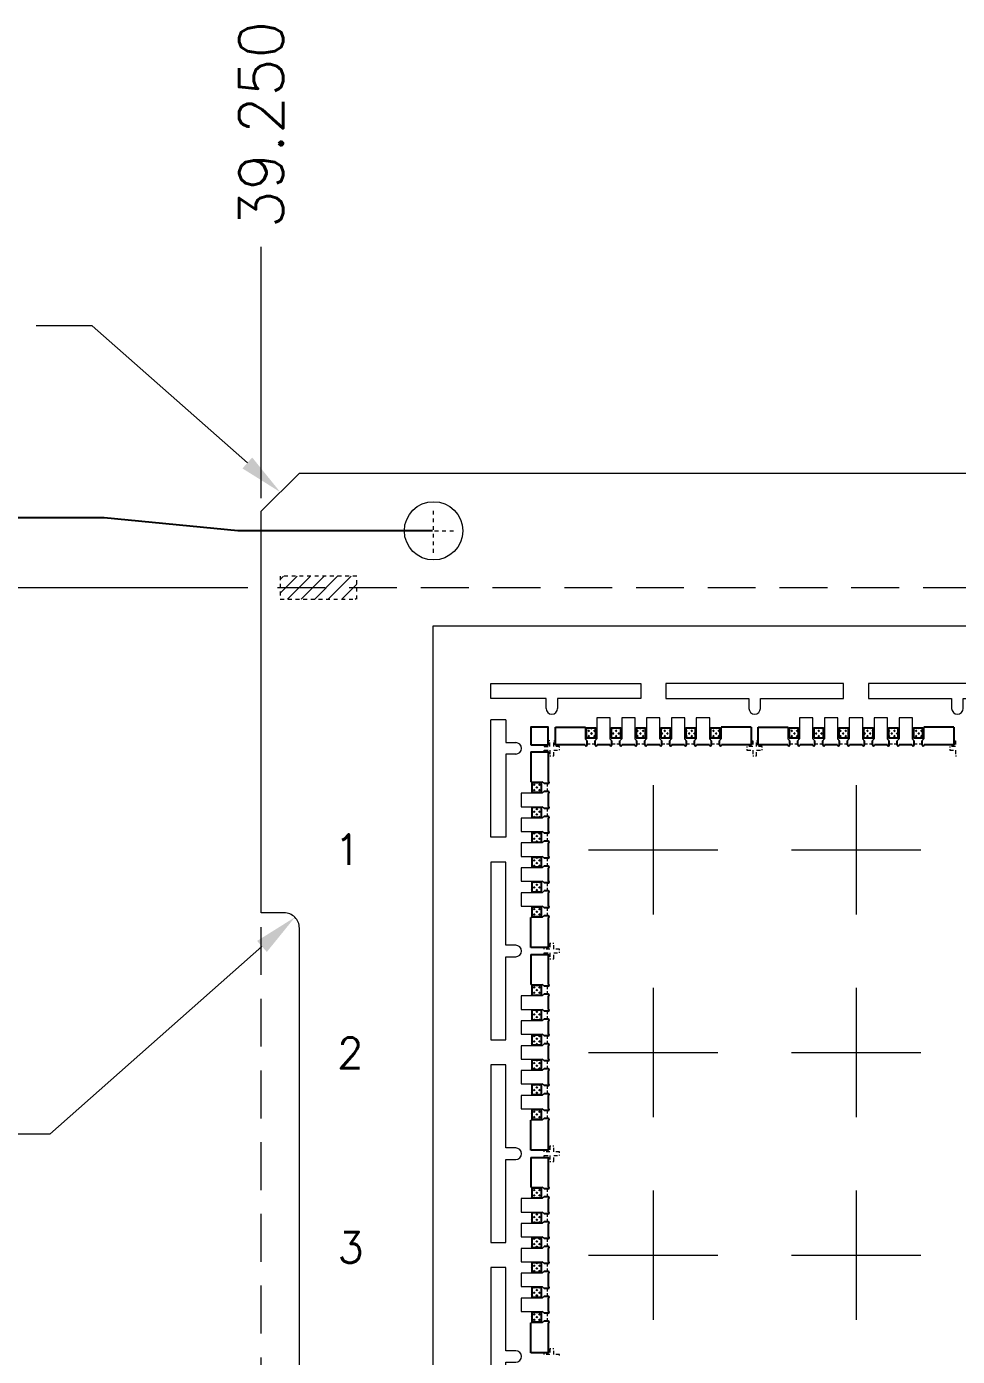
# Model space of a CAD drawing. Extents: x 2576 to 2702, y -218 to -63.
# Drawn here: x 2594.6 to 2618.93, y -97.45 to -62.68 of the extents above; entities that cross this region are included whole.
import ezdxf

# ---------------------------------------------------------------- set-up
doc = ezdxf.new("R2010")
doc.units = 0
doc.header["$LTSCALE"] = 5
doc.header["$MEASUREMENT"] = 0
doc.header["$PDMODE"] = 3
for name, pattern in [('CENTER', [2, 1.25, -0.25, 0.25, -0.25]), ('HIDDEN', [0.375, 0.25, -0.125]), ('HIDDEN2', [4.7625, 3.175, -1.5875])]:
    doc.linetypes.add(name, pattern=pattern)
doc.layers.get('0').update_dxf_attribs({"linetype": 'CONTINUOUS'})
doc.layers.get('Defpoints').update_dxf_attribs({"linetype": 'CONTINUOUS'})
for name, color, linetype in [('1', 7, 'CONTINUOUS'), ('1D', 4, 'CONTINUOUS'), ('DIM', 4, 'CONTINUOUS'), ('EACH', 4, 'CONTINUOUS'), ('PLATING', 3, 'CONTINUOUS'), ('中心线', 1, 'CENTER')]:
    doc.layers.add(name, color=color, linetype=linetype)
doc.styles.add('SIMPLEX', font='SIMPLEX')
doc.styles.get("Standard").update_dxf_attribs({"font": 'romans.shx', "bigfont": 'bigfont.shx'})
doc.dimstyles.new('tapp', dxfattribs={"dimtxt": 1.15, "dimasz": 1.75, "dimexe": 0.5, "dimexo": 0.5, "dimgap": 0.2, "dimtad": 0, "dimdec": 3, "dimzin": 0, "dimdsep": 46, "dimtxsty": 'SIMPLEX', "dimcen": 0, "dimdle": 3.5, "dimclrd": 256, "dimclre": 256, "dimclrt": 256, "dimazin": 0, "dimtfac": 0.6, "dimtdec": 3, "dimtofl": 0, "dimtmove": 0, "dimatfit": 3, "dimfxl": 1, "dimtolj": 1, "dimtzin": 0, "dimarcsym": 0})

# ---------------------------------------------------------------- blocks, each defined once
blk = doc.blocks.new('*D21')
at = {"layer": 'Defpoints', "color": 0, "transparency": 16777216}
for p in [(2593.124, -75.521), (2605.236, -75.861), (2605.236, -75.861)]:
    blk.add_point(p, dxfattribs=at)
at = {"layer": 'DIM', "linetype": 'Continuous', "lineweight": -2, "transparency": 16777216}
for p, q in [((2596.624, -75.521), (2593.124, -75.521)), ((2600.124, -75.861), (2596.624, -75.521)), ((2605.211, -75.861), (2600.124, -75.861))]:
    blk.add_line(p, q, dxfattribs=at)
at = {"layer": 'DIM', "lineweight": 0, "transparency": 16777216, "insert": (2590.799, -75.521), "char_height": 1.15, "attachment_point": 5, "style": 'SIMPLEX'}
blk.add_mtext('\\A1;0.000', dxfattribs=at)

msp = doc.modelspace()

# ---------------------------------------------------------------- hatches: boundary and pattern name
at = {"layer": 'EACH', "lineweight": 0}
h = msp.add_hatch(dxfattribs=at)
h.set_pattern_fill('ANSI31', color=256, scale=2, style=0)
h.set_pattern_definition([(45, (2639.97904, -75.86145), (-0.1767767, 0.1767767), [])])
h.paths.add_polyline_path([(2601.229, -77.0495), (2601.229, -77.6495), (2603.229, -77.6495), (2603.229, -77.0495)])
h.paths.add_polyline_path([(2601.229, -149.6495), (2601.229, -149.0495), (2603.229, -149.0495), (2603.229, -149.6495)])
at = {"layer": 'PLATING', "lineweight": -3}
h = msp.add_hatch(dxfattribs=at)
h.set_pattern_fill('CROSS', color=3, scale=0.1)
h.set_pattern_definition([(315, (118.62963, -128.79987), (-0.070710678, -0.070710678), [0.05, -0.05]), (225, (118.66498, -128.79987), (-0.070710678, 0.070710678), [0.05, -0.05])])
h.paths.add_polyline_path([(2610.529, -81.0245), (2610.529, -81.2745), (2610.779, -81.2745), (2610.779, -81.0245)])
h.paths.add_polyline_path([(2609.879, -81.0245), (2609.879, -81.2745), (2610.129, -81.2745), (2610.129, -81.0245)])
h.paths.add_polyline_path([(2611.829, -81.0245), (2611.829, -81.2745), (2612.079, -81.2745), (2612.079, -81.0245)])
h.paths.add_polyline_path([(2609.229, -81.0245), (2609.229, -81.2745), (2609.479, -81.2745), (2609.479, -81.0245)])
h.paths.add_polyline_path([(2612.479, -81.0245), (2612.479, -81.2745), (2612.729, -81.2745), (2612.729, -81.0245)])
h.paths.add_polyline_path([(2611.179, -81.0245), (2611.179, -81.2745), (2611.429, -81.2745), (2611.429, -81.0245)])
h = msp.add_hatch(dxfattribs=at)
h.set_pattern_fill('CROSS', color=3, scale=0.1)
h.set_pattern_definition([(315, (123.92963, -128.79987), (-0.070710678, -0.070710678), [0.05, -0.05]), (225, (123.96498, -128.79987), (-0.070710678, 0.070710678), [0.05, -0.05])])
h.paths.add_polyline_path([(2615.829, -81.0245), (2615.829, -81.2745), (2616.079, -81.2745), (2616.079, -81.0245)])
h.paths.add_polyline_path([(2615.179, -81.0245), (2615.179, -81.2745), (2615.429, -81.2745), (2615.429, -81.0245)])
h.paths.add_polyline_path([(2617.129, -81.0245), (2617.129, -81.2745), (2617.379, -81.2745), (2617.379, -81.0245)])
h.paths.add_polyline_path([(2614.529, -81.0245), (2614.529, -81.2745), (2614.779, -81.2745), (2614.779, -81.0245)])
h.paths.add_polyline_path([(2617.779, -81.0245), (2617.779, -81.2745), (2618.029, -81.2745), (2618.029, -81.0245)])
h.paths.add_polyline_path([(2616.479, -81.0245), (2616.479, -81.2745), (2616.729, -81.2745), (2616.729, -81.0245)])
h = msp.add_hatch(dxfattribs=at)
h.set_pattern_fill('CROSS', color=3, scale=0.1, angle=90)
h.set_pattern_definition([(45, (2655.57945, -2576.54886), (0.070710678, -0.070710678), [0.05, -0.05]), (315, (2655.57945, -2576.51351), (-0.070710678, -0.070710678), [0.05, -0.05])])
h.paths.add_polyline_path([(2607.804, -84.6495), (2608.054, -84.6495), (2608.054, -84.3995), (2607.804, -84.3995)])
h.paths.add_polyline_path([(2607.804, -85.2995), (2608.054, -85.2995), (2608.054, -85.0495), (2607.804, -85.0495)])
h.paths.add_polyline_path([(2607.804, -83.3495), (2608.054, -83.3495), (2608.054, -83.0995), (2607.804, -83.0995)])
h.paths.add_polyline_path([(2607.804, -85.9495), (2608.054, -85.9495), (2608.054, -85.6995), (2607.804, -85.6995)])
h.paths.add_polyline_path([(2607.804, -82.6995), (2608.054, -82.6995), (2608.054, -82.4495), (2607.804, -82.4495)])
h.paths.add_polyline_path([(2607.804, -83.9995), (2608.054, -83.9995), (2608.054, -83.7495), (2607.804, -83.7495)])
h = msp.add_hatch(dxfattribs=at)
h.set_pattern_fill('CROSS', color=3, scale=0.1, angle=90)
h.set_pattern_definition([(45, (2655.57945, -2581.84886), (0.070710678, -0.070710678), [0.05, -0.05]), (315, (2655.57945, -2581.81351), (-0.070710678, -0.070710678), [0.05, -0.05])])
h.paths.add_polyline_path([(2607.804, -89.9495), (2608.054, -89.9495), (2608.054, -89.6995), (2607.804, -89.6995)])
h.paths.add_polyline_path([(2607.804, -90.5995), (2608.054, -90.5995), (2608.054, -90.3495), (2607.804, -90.3495)])
h.paths.add_polyline_path([(2607.804, -88.6495), (2608.054, -88.6495), (2608.054, -88.3995), (2607.804, -88.3995)])
h.paths.add_polyline_path([(2607.804, -91.2495), (2608.054, -91.2495), (2608.054, -90.9995), (2607.804, -90.9995)])
h.paths.add_polyline_path([(2607.804, -87.9995), (2608.054, -87.9995), (2608.054, -87.7495), (2607.804, -87.7495)])
h.paths.add_polyline_path([(2607.804, -89.2995), (2608.054, -89.2995), (2608.054, -89.0495), (2607.804, -89.0495)])
h = msp.add_hatch(dxfattribs=at)
h.set_pattern_fill('CROSS', color=3, scale=0.1, angle=90)
h.set_pattern_definition([(45, (2655.57945, -2587.14886), (0.070710678, -0.070710678), [0.05, -0.05]), (315, (2655.57945, -2587.11351), (-0.070710678, -0.070710678), [0.05, -0.05])])
h.paths.add_polyline_path([(2607.804, -95.2495), (2608.054, -95.2495), (2608.054, -94.9995), (2607.804, -94.9995)])
h.paths.add_polyline_path([(2607.804, -95.8995), (2608.054, -95.8995), (2608.054, -95.6495), (2607.804, -95.6495)])
h.paths.add_polyline_path([(2607.804, -93.9495), (2608.054, -93.9495), (2608.054, -93.6995), (2607.804, -93.6995)])
h.paths.add_polyline_path([(2607.804, -96.5495), (2608.054, -96.5495), (2608.054, -96.2995), (2607.804, -96.2995)])
h.paths.add_polyline_path([(2607.804, -93.2995), (2608.054, -93.2995), (2608.054, -93.0495), (2607.804, -93.0495)])
h.paths.add_polyline_path([(2607.804, -94.5995), (2608.054, -94.5995), (2608.054, -94.3495), (2607.804, -94.3495)])

# ---------------------------------------------------------------- linework, layer by layer
at = {"lineweight": 0}
for p, q in [((2606.729, -80.2495, -0.0325), (2606.729, -79.8495, -0.0325)), ((2606.729, -79.8495, -0.0325), (2610.654, -79.8495, -0.0325)), ((2610.654, -79.8495, -0.0325), (2610.654, -80.2495, -0.0325)), ((2608.179, -80.2495, -0.0325), (2606.729, -80.2495, -0.0325)), ((2608.179, -80.5045, -0.0325), (2608.179, -80.2495, -0.0325)), ((2610.654, -80.2495, -0.0325), (2608.479, -80.2495, -0.0325)), ((2608.479, -80.2495, -0.0325), (2608.479, -80.5045, -0.0325)), ((2606.729, -83.8745, -0.0325), (2606.729, -80.8045, -0.0325)), ((2607.129, -80.8045, -0.0325), (2606.729, -80.8045, -0.0325)), ((2607.129, -80.8045, -0.0325), (2607.129, -81.3995, -0.0325)), ((2607.129, -81.3995, -0.0325), (2607.384, -81.3995, -0.0325)), ((2607.384, -81.6995, -0.0325), (2607.129, -81.6995, -0.0325)), ((2607.129, -81.6995, -0.0325), (2607.129, -83.8745, -0.0325)), ((2607.129, -83.8745, -0.0325), (2606.729, -83.8745, -0.0325))]:
    msp.add_line(p, q, dxfattribs=at)
for p, q in [((2608.424, -80.9995, -0.0325), (2609.204, -80.9995, -0.0325)), ((2613.534, -80.9995, -0.0325), (2612.754, -80.9995, -0.0325)), ((2613.724, -80.9995, -0.0325), (2614.504, -80.9995, -0.0325)), ((2618.834, -80.9995, -0.0325), (2618.054, -80.9995, -0.0325)), ((2609.249, -81.4545, -0.0325), (2609.249, -81.3495, -0.0325)), ((2609.459, -81.4545, -0.0325), (2609.459, -81.3495, -0.0325)), ((2609.899, -81.4545, -0.0325), (2609.899, -81.3495, -0.0325)), ((2610.109, -81.4545, -0.0325), (2610.109, -81.3495, -0.0325)), ((2610.549, -81.4545, -0.0325), (2610.549, -81.3495, -0.0325)), ((2610.759, -81.4545, -0.0325), (2610.759, -81.3495, -0.0325)), ((2611.199, -81.4545, -0.0325), (2611.199, -81.3495, -0.0325)), ((2611.409, -81.4545, -0.0325), (2611.409, -81.3495, -0.0325)), ((2611.849, -81.4545, -0.0325), (2611.849, -81.3495, -0.0325)), ((2612.059, -81.4545, -0.0325), (2612.059, -81.3495, -0.0325)), ((2612.499, -81.4545, -0.0325), (2612.499, -81.3495, -0.0325)), ((2612.709, -81.4545, -0.0325), (2612.709, -81.3495, -0.0325)), ((2614.549, -81.4545, -0.0325), (2614.549, -81.3495, -0.0325)), ((2614.759, -81.4545, -0.0325), (2614.759, -81.3495, -0.0325)), ((2615.199, -81.4545, -0.0325), (2615.199, -81.3495, -0.0325)), ((2615.409, -81.4545, -0.0325), (2615.409, -81.3495, -0.0325)), ((2615.849, -81.4545, -0.0325), (2615.849, -81.3495, -0.0325)), ((2616.059, -81.4545, -0.0325), (2616.059, -81.3495, -0.0325)), ((2616.499, -81.4545, -0.0325), (2616.499, -81.3495, -0.0325)), ((2616.709, -81.4545, -0.0325), (2616.709, -81.3495, -0.0325)), ((2617.149, -81.4545, -0.0325), (2617.149, -81.3495, -0.0325)), ((2617.359, -81.4545, -0.0325), (2617.359, -81.3495, -0.0325)), ((2617.799, -81.4545, -0.0325), (2617.799, -81.3495, -0.0325)), ((2618.009, -81.4545, -0.0325), (2618.009, -81.3495, -0.0325)), ((2607.779, -81.6445, -0.0325), (2607.779, -82.4245, -0.0325)), ((2608.234, -82.4695, -0.0325), (2608.129, -82.4695, -0.0325)), ((2608.234, -82.6795, -0.0325), (2608.129, -82.6795, -0.0325)), ((2608.234, -83.1195, -0.0325), (2608.129, -83.1195, -0.0325)), ((2608.234, -83.3295, -0.0325), (2608.129, -83.3295, -0.0325)), ((2608.234, -83.7695, -0.0325), (2608.129, -83.7695, -0.0325)), ((2608.234, -83.9795, -0.0325), (2608.129, -83.9795, -0.0325)), ((2608.234, -84.4195, -0.0325), (2608.129, -84.4195, -0.0325)), ((2608.234, -84.6295, -0.0325), (2608.129, -84.6295, -0.0325)), ((2608.234, -85.0695, -0.0325), (2608.129, -85.0695, -0.0325)), ((2608.234, -85.2795, -0.0325), (2608.129, -85.2795, -0.0325)), ((2608.234, -85.7195, -0.0325), (2608.129, -85.7195, -0.0325)), ((2607.779, -86.7545, -0.0325), (2607.779, -85.9745, -0.0325)), ((2608.234, -85.9295, -0.0325), (2608.129, -85.9295, -0.0325)), ((2607.779, -86.9445, -0.0325), (2607.779, -87.7245, -0.0325)), ((2608.234, -87.7695, -0.0325), (2608.129, -87.7695, -0.0325)), ((2608.234, -87.9795, -0.0325), (2608.129, -87.9795, -0.0325)), ((2608.234, -88.4195, -0.0325), (2608.129, -88.4195, -0.0325)), ((2608.234, -88.6295, -0.0325), (2608.129, -88.6295, -0.0325)), ((2608.234, -89.0695, -0.0325), (2608.129, -89.0695, -0.0325)), ((2608.234, -89.2795, -0.0325), (2608.129, -89.2795, -0.0325)), ((2608.234, -89.7195, -0.0325), (2608.129, -89.7195, -0.0325)), ((2608.234, -89.9295, -0.0325), (2608.129, -89.9295, -0.0325)), ((2608.234, -90.3695, -0.0325), (2608.129, -90.3695, -0.0325)), ((2608.234, -90.5795, -0.0325), (2608.129, -90.5795, -0.0325)), ((2608.234, -91.0195, -0.0325), (2608.129, -91.0195, -0.0325)), ((2607.779, -92.0545, -0.0325), (2607.779, -91.2745, -0.0325)), ((2608.234, -91.2295, -0.0325), (2608.129, -91.2295, -0.0325)), ((2607.779, -92.2445, -0.0325), (2607.779, -93.0245, -0.0325)), ((2608.234, -93.0695, -0.0325), (2608.129, -93.0695, -0.0325)), ((2608.234, -93.2795, -0.0325), (2608.129, -93.2795, -0.0325)), ((2608.234, -93.7195, -0.0325), (2608.129, -93.7195, -0.0325)), ((2608.234, -93.9295, -0.0325), (2608.129, -93.9295, -0.0325)), ((2608.234, -94.3695, -0.0325), (2608.129, -94.3695, -0.0325)), ((2608.234, -94.5795, -0.0325), (2608.129, -94.5795, -0.0325)), ((2608.234, -95.0195, -0.0325), (2608.129, -95.0195, -0.0325)), ((2608.234, -95.2295, -0.0325), (2608.129, -95.2295, -0.0325)), ((2608.234, -95.6695, -0.0325), (2608.129, -95.6695, -0.0325)), ((2608.234, -95.8795, -0.0325), (2608.129, -95.8795, -0.0325)), ((2608.234, -96.3195, -0.0325), (2608.129, -96.3195, -0.0325)), ((2607.779, -97.3545, -0.0325), (2607.779, -96.5745, -0.0325)), ((2608.234, -96.5295, -0.0325), (2608.129, -96.5295, -0.0325))]:
    msp.add_line(p, q)
at = {"lineweight": 0, "elevation": -0.0325}
msp.add_lwpolyline([(2677.229, -152.3495), (2601.729, -152.3495), (2600.729, -151.3495), (2600.729, -140.8495), (2601.329, -140.8495, 0.4142136), (2601.729, -140.4495), (2601.729, -121.2495, 0.4142136), (2601.329, -120.8495), (2600.729, -120.8495), (2600.729, -105.8495), (2601.329, -105.8495, 0.4142136), (2601.729, -105.4495), (2601.729, -86.2495, 0.4142136), (2601.329, -85.8495), (2600.729, -85.8495), (2600.729, -75.3495), (2601.729, -74.3495), (2677.229, -74.3495)], format="xyb", dxfattribs=at)
at = {"color": 1, "lineweight": 0, "elevation": -0.0325}
msp.add_lwpolyline([(2677.229, -148.3495), (2605.229, -148.3495), (2605.229, -78.3495), (2677.229, -78.3495)], dxfattribs=at)
at = {"lineweight": 0, "elevation": -0.0325}
for points in [[(2613.479, -80.5045, 1), (2613.779, -80.5045), (2613.779, -80.2495), (2615.954, -80.2495), (2615.954, -79.8495), (2611.304, -79.8495), (2611.304, -80.2495), (2613.479, -80.2495)], [(2618.779, -80.5045, 1), (2619.079, -80.5045), (2619.079, -80.2495), (2621.254, -80.2495), (2621.254, -79.8495), (2616.604, -79.8495), (2616.604, -80.2495), (2618.779, -80.2495)], [(2607.384, -86.9995, 1), (2607.384, -86.6995), (2607.129, -86.6995), (2607.129, -84.5245), (2606.729, -84.5245), (2606.729, -89.1745), (2607.129, -89.1745), (2607.129, -86.9995)], [(2607.384, -92.2995, 1), (2607.384, -91.9995), (2607.129, -91.9995), (2607.129, -89.8245), (2606.729, -89.8245), (2606.729, -94.4745), (2607.129, -94.4745), (2607.129, -92.2995)], [(2607.384, -97.5995, 1), (2607.384, -97.2995), (2607.129, -97.2995), (2607.129, -95.1245), (2606.729, -95.1245), (2606.729, -99.7745), (2607.129, -99.7745), (2607.129, -97.5995)]]:
    msp.add_lwpolyline(points, format="xyb", close=True, dxfattribs=at)
at = {"elevation": -0.0325}
msp.add_lwpolyline([(2607.779, -81.4545), (2608.234, -81.4545), (2608.234, -80.9995), (2607.779, -80.9995)], close=True, dxfattribs=at)
for points in [[(2609.199, -81.4545), (2608.424, -81.4545), (2608.424, -80.9995)], [(2613.534, -80.9995), (2613.534, -81.4545), (2612.759, -81.4545)], [(2614.499, -81.4545), (2613.724, -81.4545), (2613.724, -80.9995)], [(2618.834, -80.9995), (2618.834, -81.4545), (2618.059, -81.4545)], [(2607.779, -81.6445), (2608.234, -81.6445), (2608.234, -82.4195)], [(2609.849, -81.4545), (2609.509, -81.4545)], [(2610.499, -81.4545), (2610.159, -81.4545)], [(2611.149, -81.4545), (2610.809, -81.4545)], [(2611.799, -81.4545), (2611.459, -81.4545)], [(2612.449, -81.4545), (2612.109, -81.4545)], [(2615.149, -81.4545), (2614.809, -81.4545)], [(2615.799, -81.4545), (2615.459, -81.4545)], [(2616.449, -81.4545), (2616.109, -81.4545)], [(2617.099, -81.4545), (2616.759, -81.4545)], [(2617.749, -81.4545), (2617.409, -81.4545)], [(2608.234, -82.7295), (2608.234, -83.0695)], [(2608.234, -83.3795), (2608.234, -83.7195)], [(2608.234, -84.0295), (2608.234, -84.3695)], [(2608.234, -84.6795), (2608.234, -85.0195)], [(2608.234, -85.3295), (2608.234, -85.6695)], [(2608.234, -85.9795), (2608.234, -86.7545), (2607.779, -86.7545)], [(2607.779, -86.9445), (2608.234, -86.9445), (2608.234, -87.7195)], [(2608.234, -88.0295), (2608.234, -88.3695)], [(2608.234, -88.6795), (2608.234, -89.0195)], [(2608.234, -89.3295), (2608.234, -89.6695)], [(2608.234, -89.9795), (2608.234, -90.3195)], [(2608.234, -90.6295), (2608.234, -90.9695)], [(2608.234, -91.2795), (2608.234, -92.0545), (2607.779, -92.0545)], [(2607.779, -92.2445), (2608.234, -92.2445), (2608.234, -93.0195)], [(2608.234, -93.3295), (2608.234, -93.6695)], [(2608.234, -93.9795), (2608.234, -94.3195)], [(2608.234, -94.6295), (2608.234, -94.9695)], [(2608.234, -95.2795), (2608.234, -95.6195)], [(2608.234, -95.9295), (2608.234, -96.2695)], [(2608.234, -96.5795), (2608.234, -97.3545), (2607.779, -97.3545)]]:
    msp.add_lwpolyline(points, dxfattribs=at)
at = {"lineweight": 0}
msp.add_circle((2605.236, -75.8615, -0.0325), 0.762, dxfattribs=at)
for centre, start, end in [((2608.329, -80.5045, -0.0325), 180, 0), ((2607.384, -81.5495, -0.0325), 270, 90)]:
    msp.add_arc(centre, 0.15, start, end, dxfattribs=at)
for centre, start, end in [((2609.224, -81.4545, -0.0325), 180, 360), ((2609.484, -81.4545, -0.0325), 180, 360), ((2609.874, -81.4545, -0.0325), 180, 360), ((2610.134, -81.4545, -0.0325), 180, 360), ((2610.524, -81.4545, -0.0325), 180, 360), ((2610.784, -81.4545, -0.0325), 180, 360), ((2611.174, -81.4545, -0.0325), 180, 360), ((2611.434, -81.4545, -0.0325), 180, 360), ((2611.824, -81.4545, -0.0325), 180, 360), ((2612.084, -81.4545, -0.0325), 180, 360), ((2612.474, -81.4545, -0.0325), 180, 360), ((2612.734, -81.4545, -0.0325), 180, 360), ((2614.524, -81.4545, -0.0325), 180, 360), ((2614.784, -81.4545, -0.0325), 180, 360), ((2615.174, -81.4545, -0.0325), 180, 360), ((2615.434, -81.4545, -0.0325), 180, 360), ((2615.824, -81.4545, -0.0325), 180, 360), ((2616.084, -81.4545, -0.0325), 180, 360), ((2616.474, -81.4545, -0.0325), 180, 360), ((2616.734, -81.4545, -0.0325), 180, 360), ((2617.124, -81.4545, -0.0325), 180, 360), ((2617.384, -81.4545, -0.0325), 180, 360), ((2617.774, -81.4545, -0.0325), 180, 360), ((2618.034, -81.4545, -0.0325), 180, 360), ((2608.234, -82.4445, -0.0325), 270, 90), ((2608.234, -82.7045, -0.0325), 270, 90), ((2608.234, -83.0945, -0.0325), 270, 90), ((2608.234, -83.3545, -0.0325), 270, 90), ((2608.234, -83.7445, -0.0325), 270, 90), ((2608.234, -84.0045, -0.0325), 270, 90), ((2608.234, -84.3945, -0.0325), 270, 90), ((2608.234, -84.6545, -0.0325), 270, 90), ((2608.234, -85.0445, -0.0325), 270, 90), ((2608.234, -85.3045, -0.0325), 270, 90), ((2608.234, -85.6945, -0.0325), 270, 90), ((2608.234, -85.9545, -0.0325), 270, 90), ((2608.234, -87.7445, -0.0325), 270, 90), ((2608.234, -88.0045, -0.0325), 270, 90), ((2608.234, -88.3945, -0.0325), 270, 90), ((2608.234, -88.6545, -0.0325), 270, 90), ((2608.234, -89.0445, -0.0325), 270, 90), ((2608.234, -89.3045, -0.0325), 270, 90), ((2608.234, -89.6945, -0.0325), 270, 90), ((2608.234, -89.9545, -0.0325), 270, 90), ((2608.234, -90.3445, -0.0325), 270, 90), ((2608.234, -90.6045, -0.0325), 270, 90), ((2608.234, -90.9945, -0.0325), 270, 90), ((2608.234, -91.2545, -0.0325), 270, 90), ((2608.234, -93.0445, -0.0325), 270, 90), ((2608.234, -93.3045, -0.0325), 270, 90), ((2608.234, -93.6945, -0.0325), 270, 90), ((2608.234, -93.9545, -0.0325), 270, 90), ((2608.234, -94.3445, -0.0325), 270, 90), ((2608.234, -94.6045, -0.0325), 270, 90), ((2608.234, -94.9945, -0.0325), 270, 90), ((2608.234, -95.2545, -0.0325), 270, 90), ((2608.234, -95.6445, -0.0325), 270, 90), ((2608.234, -95.9045, -0.0325), 270, 90), ((2608.234, -96.2945, -0.0325), 270, 90), ((2608.234, -96.5545, -0.0325), 270, 90)]:
    msp.add_arc(centre, 0.025, start, end)
at = {"layer": '1', "color": 0, "lineweight": 0}
for p, q in [((2609.204, -81.2995, -0.0325), (2609.204, -80.9995, -0.0325)), ((2609.504, -80.7495, -0.0325), (2609.504, -81.2995, -0.0325)), ((2609.854, -80.7495, -0.0325), (2609.504, -80.7495, -0.0325)), ((2609.854, -81.2995, -0.0325), (2609.854, -80.7495, -0.0325)), ((2610.154, -80.7495, -0.0325), (2610.154, -81.2995, -0.0325)), ((2610.504, -80.7495, -0.0325), (2610.154, -80.7495, -0.0325)), ((2610.504, -81.2995, -0.0325), (2610.504, -80.7495, -0.0325)), ((2610.804, -80.7495, -0.0325), (2610.804, -81.2995, -0.0325)), ((2611.154, -80.7495, -0.0325), (2610.804, -80.7495, -0.0325)), ((2611.154, -81.2995, -0.0325), (2611.154, -80.7495, -0.0325)), ((2611.454, -80.7495, -0.0325), (2611.454, -81.2995, -0.0325)), ((2611.804, -80.7495, -0.0325), (2611.454, -80.7495, -0.0325)), ((2611.804, -81.2995, -0.0325), (2611.804, -80.7495, -0.0325)), ((2612.104, -80.7495, -0.0325), (2612.104, -81.2995, -0.0325)), ((2612.454, -80.7495, -0.0325), (2612.104, -80.7495, -0.0325)), ((2612.454, -81.2995, -0.0325), (2612.454, -80.7495, -0.0325)), ((2612.754, -80.9995, -0.0325), (2612.754, -81.2995, -0.0325)), ((2614.504, -81.2995, -0.0325), (2614.504, -80.9995, -0.0325)), ((2614.804, -80.7495, -0.0325), (2614.804, -81.2995, -0.0325)), ((2615.154, -80.7495, -0.0325), (2614.804, -80.7495, -0.0325)), ((2615.154, -81.2995, -0.0325), (2615.154, -80.7495, -0.0325)), ((2615.454, -80.7495, -0.0325), (2615.454, -81.2995, -0.0325)), ((2615.804, -80.7495, -0.0325), (2615.454, -80.7495, -0.0325)), ((2615.804, -81.2995, -0.0325), (2615.804, -80.7495, -0.0325)), ((2616.104, -80.7495, -0.0325), (2616.104, -81.2995, -0.0325)), ((2616.454, -80.7495, -0.0325), (2616.104, -80.7495, -0.0325)), ((2616.454, -81.2995, -0.0325), (2616.454, -80.7495, -0.0325)), ((2616.754, -80.7495, -0.0325), (2616.754, -81.2995, -0.0325)), ((2617.104, -80.7495, -0.0325), (2616.754, -80.7495, -0.0325)), ((2617.104, -81.2995, -0.0325), (2617.104, -80.7495, -0.0325)), ((2617.404, -80.7495, -0.0325), (2617.404, -81.2995, -0.0325)), ((2617.754, -80.7495, -0.0325), (2617.404, -80.7495, -0.0325)), ((2617.754, -81.2995, -0.0325), (2617.754, -80.7495, -0.0325)), ((2618.054, -80.9995, -0.0325), (2618.054, -81.2995, -0.0325)), ((2609.249, -81.3495, -0.0325), (2609.204, -81.2995, -0.0325)), ((2609.459, -81.3495, -0.0325), (2609.504, -81.2995, -0.0325)), ((2609.899, -81.3495, -0.0325), (2609.854, -81.2995, -0.0325)), ((2610.109, -81.3495, -0.0325), (2610.154, -81.2995, -0.0325)), ((2610.549, -81.3495, -0.0325), (2610.504, -81.2995, -0.0325)), ((2610.759, -81.3495, -0.0325), (2610.804, -81.2995, -0.0325)), ((2611.199, -81.3495, -0.0325), (2611.154, -81.2995, -0.0325)), ((2611.409, -81.3495, -0.0325), (2611.454, -81.2995, -0.0325)), ((2611.849, -81.3495, -0.0325), (2611.804, -81.2995, -0.0325)), ((2612.059, -81.3495, -0.0325), (2612.104, -81.2995, -0.0325)), ((2612.499, -81.3495, -0.0325), (2612.454, -81.2995, -0.0325)), ((2612.709, -81.3495, -0.0325), (2612.754, -81.2995, -0.0325)), ((2614.549, -81.3495, -0.0325), (2614.504, -81.2995, -0.0325)), ((2614.759, -81.3495, -0.0325), (2614.804, -81.2995, -0.0325)), ((2615.199, -81.3495, -0.0325), (2615.154, -81.2995, -0.0325)), ((2615.409, -81.3495, -0.0325), (2615.454, -81.2995, -0.0325)), ((2615.849, -81.3495, -0.0325), (2615.804, -81.2995, -0.0325)), ((2616.059, -81.3495, -0.0325), (2616.104, -81.2995, -0.0325)), ((2616.499, -81.3495, -0.0325), (2616.454, -81.2995, -0.0325)), ((2616.709, -81.3495, -0.0325), (2616.754, -81.2995, -0.0325)), ((2617.149, -81.3495, -0.0325), (2617.104, -81.2995, -0.0325)), ((2617.359, -81.3495, -0.0325), (2617.404, -81.2995, -0.0325)), ((2617.799, -81.3495, -0.0325), (2617.754, -81.2995, -0.0325)), ((2618.009, -81.3495, -0.0325), (2618.054, -81.2995, -0.0325)), ((2608.079, -82.7245, -0.0325), (2607.529, -82.7245, -0.0325)), ((2607.529, -82.7245, -0.0325), (2607.529, -83.0745, -0.0325)), ((2607.779, -82.4245, -0.0325), (2608.079, -82.4245, -0.0325)), ((2608.129, -82.4695, -0.0325), (2608.079, -82.4245, -0.0325)), ((2608.129, -82.6795, -0.0325), (2608.079, -82.7245, -0.0325)), ((2607.529, -83.0745, -0.0325), (2608.079, -83.0745, -0.0325)), ((2608.129, -83.1195, -0.0325), (2608.079, -83.0745, -0.0325)), ((2608.079, -83.3745, -0.0325), (2607.529, -83.3745, -0.0325)), ((2607.529, -83.3745, -0.0325), (2607.529, -83.7245, -0.0325)), ((2608.129, -83.3295, -0.0325), (2608.079, -83.3745, -0.0325)), ((2607.529, -83.7245, -0.0325), (2608.079, -83.7245, -0.0325)), ((2608.129, -83.7695, -0.0325), (2608.079, -83.7245, -0.0325)), ((2608.079, -84.0245, -0.0325), (2607.529, -84.0245, -0.0325)), ((2607.529, -84.0245, -0.0325), (2607.529, -84.3745, -0.0325)), ((2608.129, -83.9795, -0.0325), (2608.079, -84.0245, -0.0325)), ((2607.529, -84.3745, -0.0325), (2608.079, -84.3745, -0.0325)), ((2608.129, -84.4195, -0.0325), (2608.079, -84.3745, -0.0325)), ((2608.079, -84.6745, -0.0325), (2607.529, -84.6745, -0.0325)), ((2607.529, -84.6745, -0.0325), (2607.529, -85.0245, -0.0325)), ((2608.129, -84.6295, -0.0325), (2608.079, -84.6745, -0.0325)), ((2607.529, -85.0245, -0.0325), (2608.079, -85.0245, -0.0325)), ((2608.129, -85.0695, -0.0325), (2608.079, -85.0245, -0.0325)), ((2608.079, -85.3245, -0.0325), (2607.529, -85.3245, -0.0325)), ((2607.529, -85.3245, -0.0325), (2607.529, -85.6745, -0.0325)), ((2608.129, -85.2795, -0.0325), (2608.079, -85.3245, -0.0325)), ((2607.529, -85.6745, -0.0325), (2608.079, -85.6745, -0.0325)), ((2608.129, -85.7195, -0.0325), (2608.079, -85.6745, -0.0325)), ((2608.079, -85.9745, -0.0325), (2607.779, -85.9745, -0.0325)), ((2608.129, -85.9295, -0.0325), (2608.079, -85.9745, -0.0325)), ((2607.779, -87.7245, -0.0325), (2608.079, -87.7245, -0.0325)), ((2608.129, -87.7695, -0.0325), (2608.079, -87.7245, -0.0325)), ((2608.079, -88.0245, -0.0325), (2607.529, -88.0245, -0.0325)), ((2607.529, -88.0245, -0.0325), (2607.529, -88.3745, -0.0325)), ((2608.129, -87.9795, -0.0325), (2608.079, -88.0245, -0.0325)), ((2607.529, -88.3745, -0.0325), (2608.079, -88.3745, -0.0325)), ((2608.129, -88.4195, -0.0325), (2608.079, -88.3745, -0.0325)), ((2608.129, -88.6295, -0.0325), (2608.079, -88.6745, -0.0325)), ((2608.079, -88.6745, -0.0325), (2607.529, -88.6745, -0.0325)), ((2607.529, -88.6745, -0.0325), (2607.529, -89.0245, -0.0325)), ((2607.529, -89.0245, -0.0325), (2608.079, -89.0245, -0.0325)), ((2608.079, -89.3245, -0.0325), (2607.529, -89.3245, -0.0325)), ((2607.529, -89.3245, -0.0325), (2607.529, -89.6745, -0.0325)), ((2608.129, -89.0695, -0.0325), (2608.079, -89.0245, -0.0325)), ((2608.129, -89.2795, -0.0325), (2608.079, -89.3245, -0.0325)), ((2607.529, -89.6745, -0.0325), (2608.079, -89.6745, -0.0325)), ((2608.129, -89.7195, -0.0325), (2608.079, -89.6745, -0.0325)), ((2608.079, -89.9745, -0.0325), (2607.529, -89.9745, -0.0325)), ((2607.529, -89.9745, -0.0325), (2607.529, -90.3245, -0.0325)), ((2608.129, -89.9295, -0.0325), (2608.079, -89.9745, -0.0325)), ((2607.529, -90.3245, -0.0325), (2608.079, -90.3245, -0.0325)), ((2608.129, -90.3695, -0.0325), (2608.079, -90.3245, -0.0325)), ((2608.079, -90.6245, -0.0325), (2607.529, -90.6245, -0.0325)), ((2607.529, -90.6245, -0.0325), (2607.529, -90.9745, -0.0325)), ((2608.129, -90.5795, -0.0325), (2608.079, -90.6245, -0.0325)), ((2607.529, -90.9745, -0.0325), (2608.079, -90.9745, -0.0325)), ((2608.129, -91.0195, -0.0325), (2608.079, -90.9745, -0.0325)), ((2608.079, -91.2745, -0.0325), (2607.779, -91.2745, -0.0325)), ((2608.129, -91.2295, -0.0325), (2608.079, -91.2745, -0.0325)), ((2607.779, -93.0245, -0.0325), (2608.079, -93.0245, -0.0325)), ((2608.129, -93.0695, -0.0325), (2608.079, -93.0245, -0.0325)), ((2608.079, -93.3245, -0.0325), (2607.529, -93.3245, -0.0325)), ((2607.529, -93.3245, -0.0325), (2607.529, -93.6745, -0.0325)), ((2608.129, -93.2795, -0.0325), (2608.079, -93.3245, -0.0325)), ((2607.529, -93.6745, -0.0325), (2608.079, -93.6745, -0.0325)), ((2608.129, -93.7195, -0.0325), (2608.079, -93.6745, -0.0325)), ((2608.079, -93.9745, -0.0325), (2607.529, -93.9745, -0.0325)), ((2607.529, -93.9745, -0.0325), (2607.529, -94.3245, -0.0325)), ((2608.129, -93.9295, -0.0325), (2608.079, -93.9745, -0.0325)), ((2607.529, -94.3245, -0.0325), (2608.079, -94.3245, -0.0325)), ((2608.129, -94.3695, -0.0325), (2608.079, -94.3245, -0.0325)), ((2608.129, -94.5795, -0.0325), (2608.079, -94.6245, -0.0325)), ((2608.079, -94.6245, -0.0325), (2607.529, -94.6245, -0.0325)), ((2607.529, -94.6245, -0.0325), (2607.529, -94.9745, -0.0325)), ((2607.529, -94.9745, -0.0325), (2608.079, -94.9745, -0.0325)), ((2608.079, -95.2745, -0.0325), (2607.529, -95.2745, -0.0325)), ((2607.529, -95.2745, -0.0325), (2607.529, -95.6245, -0.0325)), ((2608.129, -95.0195, -0.0325), (2608.079, -94.9745, -0.0325)), ((2608.129, -95.2295, -0.0325), (2608.079, -95.2745, -0.0325)), ((2607.529, -95.6245, -0.0325), (2608.079, -95.6245, -0.0325)), ((2608.129, -95.6695, -0.0325), (2608.079, -95.6245, -0.0325)), ((2608.079, -95.9245, -0.0325), (2607.529, -95.9245, -0.0325)), ((2607.529, -95.9245, -0.0325), (2607.529, -96.2745, -0.0325)), ((2608.129, -95.8795, -0.0325), (2608.079, -95.9245, -0.0325)), ((2607.529, -96.2745, -0.0325), (2608.079, -96.2745, -0.0325)), ((2608.129, -96.3195, -0.0325), (2608.079, -96.2745, -0.0325)), ((2608.079, -96.5745, -0.0325), (2607.779, -96.5745, -0.0325)), ((2608.129, -96.5295, -0.0325), (2608.079, -96.5745, -0.0325))]:
    msp.add_line(p, q, dxfattribs=at)
at = {"layer": '1D', "color": 4, "linetype": 'HIDDEN', "lineweight": 0, "ltscale": 0.05}
for p, q in [((2605.236, -76.4365, -0.0325), (2605.236, -75.2865, -0.0325)), ((2604.661, -75.8615, -0.0325), (2605.811, -75.8615, -0.0325))]:
    msp.add_line(p, q, dxfattribs=at)
at = {"layer": '1D', "color": 4, "linetype": 'HIDDEN', "lineweight": 0}
for p in [(2681.155, -77.3495, -0.0325), (2600.729, -149.3495, -0.0325)]:
    msp.add_line(p, (2600.729, -77.3495, -0.0325), dxfattribs=at)
at = {"layer": '1D', "color": 4, "linetype": 'HIDDEN', "lineweight": 0, "ltscale": 0.05, "elevation": -0.0325}
msp.add_lwpolyline([(2601.229, -77.0495), (2601.229, -77.6495), (2603.229, -77.6495), (2603.229, -77.0495)], close=True, dxfattribs=at)
for points in [[(2608.129, -81.4545), (2608.129, -81.4995), (2608.279, -81.4995), (2608.279, -81.3495), (2608.234, -81.3495)], [(2608.529, -81.5245), (2608.529, -81.4995), (2608.379, -81.4995), (2608.379, -81.3495), (2608.424, -81.3495)], [(2613.534, -81.3495), (2613.579, -81.3495), (2613.579, -81.4995), (2613.429, -81.4995), (2613.429, -81.5245)], [(2613.829, -81.5245), (2613.829, -81.4995), (2613.679, -81.4995), (2613.679, -81.3495), (2613.724, -81.3495)], [(2618.834, -81.3495), (2618.879, -81.3495), (2618.879, -81.4995), (2618.729, -81.4995), (2618.729, -81.5245)], [(2608.129, -81.6445), (2608.129, -81.5995), (2608.279, -81.5995), (2608.279, -81.7495), (2608.304, -81.7495)], [(2608.354, -81.7495), (2608.379, -81.7495), (2608.379, -81.5995), (2608.529, -81.5995), (2608.529, -81.5745)], [(2613.429, -81.5745), (2613.429, -81.5995), (2613.579, -81.5995), (2613.579, -81.7495), (2613.604, -81.7495)], [(2613.654, -81.7495), (2613.679, -81.7495), (2613.679, -81.5995), (2613.829, -81.5995), (2613.829, -81.5745)], [(2618.729, -81.5745), (2618.729, -81.5995), (2618.879, -81.5995), (2618.879, -81.7495), (2618.904, -81.7495)], [(2608.304, -86.6495), (2608.279, -86.6495), (2608.279, -86.7995), (2608.129, -86.7995), (2608.129, -86.7545)], [(2608.129, -86.9445), (2608.129, -86.8995), (2608.279, -86.8995), (2608.279, -87.0495), (2608.304, -87.0495)], [(2608.529, -86.8245), (2608.529, -86.7995), (2608.379, -86.7995), (2608.379, -86.6495), (2608.354, -86.6495)], [(2608.354, -87.0495), (2608.379, -87.0495), (2608.379, -86.8995), (2608.529, -86.8995), (2608.529, -86.8745)], [(2608.304, -91.9495), (2608.279, -91.9495), (2608.279, -92.0995), (2608.129, -92.0995), (2608.129, -92.0545)], [(2608.529, -92.1245), (2608.529, -92.0995), (2608.379, -92.0995), (2608.379, -91.9495), (2608.354, -91.9495)], [(2608.129, -92.2445), (2608.129, -92.1995), (2608.279, -92.1995), (2608.279, -92.3495), (2608.304, -92.3495)], [(2608.354, -92.3495), (2608.379, -92.3495), (2608.379, -92.1995), (2608.529, -92.1995), (2608.529, -92.1745)], [(2608.304, -97.2495), (2608.279, -97.2495), (2608.279, -97.3995), (2608.129, -97.3995), (2608.129, -97.3545)], [(2608.529, -97.4245), (2608.529, -97.3995), (2608.379, -97.3995), (2608.379, -97.2495), (2608.354, -97.2495)]]:
    msp.add_lwpolyline(points, dxfattribs=at)
at = {"layer": '1D', "linetype": 'HIDDEN2', "lineweight": 13, "ltscale": 0.005, "elevation": -0.0325}
for points in [[(2609.249, -81.4295), (2609.329, -81.4295)], [(2609.379, -81.4295), (2609.459, -81.4295)], [(2609.899, -81.4295), (2609.979, -81.4295)], [(2610.029, -81.4295), (2610.109, -81.4295)], [(2610.549, -81.4295), (2610.629, -81.4295)], [(2610.679, -81.4295), (2610.759, -81.4295)], [(2611.199, -81.4295), (2611.279, -81.4295)], [(2611.329, -81.4295), (2611.409, -81.4295)], [(2611.849, -81.4295), (2611.929, -81.4295)], [(2611.979, -81.4295), (2612.059, -81.4295)], [(2612.499, -81.4295), (2612.579, -81.4295)], [(2612.629, -81.4295), (2612.709, -81.4295)], [(2614.549, -81.4295), (2614.629, -81.4295)], [(2614.679, -81.4295), (2614.759, -81.4295)], [(2615.199, -81.4295), (2615.279, -81.4295)], [(2615.329, -81.4295), (2615.409, -81.4295)], [(2615.849, -81.4295), (2615.929, -81.4295)], [(2615.979, -81.4295), (2616.059, -81.4295)], [(2616.499, -81.4295), (2616.579, -81.4295)], [(2616.629, -81.4295), (2616.709, -81.4295)], [(2617.149, -81.4295), (2617.229, -81.4295)], [(2617.279, -81.4295), (2617.359, -81.4295)], [(2617.799, -81.4295), (2617.879, -81.4295)], [(2617.929, -81.4295), (2618.009, -81.4295)], [(2608.209, -82.4695), (2608.209, -82.5495)], [(2608.209, -82.5995), (2608.209, -82.6795)], [(2608.209, -83.1195), (2608.209, -83.1995)], [(2608.209, -83.2495), (2608.209, -83.3295)], [(2608.209, -83.7695), (2608.209, -83.8495)], [(2608.209, -83.8995), (2608.209, -83.9795)], [(2608.209, -84.4195), (2608.209, -84.4995)], [(2608.209, -84.5495), (2608.209, -84.6295)], [(2608.209, -85.0695), (2608.209, -85.1495)], [(2608.209, -85.1995), (2608.209, -85.2795)], [(2608.209, -85.7195), (2608.209, -85.7995)], [(2608.209, -85.8495), (2608.209, -85.9295)], [(2608.209, -87.7695), (2608.209, -87.8495)], [(2608.209, -87.8995), (2608.209, -87.9795)], [(2608.209, -88.4195), (2608.209, -88.4995)], [(2608.209, -88.5495), (2608.209, -88.6295)], [(2608.209, -89.0695), (2608.209, -89.1495)], [(2608.209, -89.1995), (2608.209, -89.2795)], [(2608.209, -89.7195), (2608.209, -89.7995)], [(2608.209, -89.8495), (2608.209, -89.9295)], [(2608.209, -90.3695), (2608.209, -90.4495)], [(2608.209, -90.4995), (2608.209, -90.5795)], [(2608.209, -91.0195), (2608.209, -91.0995)], [(2608.209, -91.1495), (2608.209, -91.2295)], [(2608.209, -93.0695), (2608.209, -93.1495)], [(2608.209, -93.1995), (2608.209, -93.2795)], [(2608.209, -93.7195), (2608.209, -93.7995)], [(2608.209, -93.8495), (2608.209, -93.9295)], [(2608.209, -94.3695), (2608.209, -94.4495)], [(2608.209, -94.4995), (2608.209, -94.5795)], [(2608.209, -95.0195), (2608.209, -95.0995)], [(2608.209, -95.1495), (2608.209, -95.2295)], [(2608.209, -95.6695), (2608.209, -95.7495)], [(2608.209, -95.7995), (2608.209, -95.8795)], [(2608.209, -96.3195), (2608.209, -96.3995)], [(2608.209, -96.4495), (2608.209, -96.5295)]]:
    msp.add_lwpolyline(points, dxfattribs=at)
at = {"layer": 'DIM', "lineweight": 0}
for p, q in [((2600.729, -75.0045, -0.0325), (2600.729, -68.432, -0.0325)), ((2596.3157, -70.4975, -0.0325), (2594.8469, -70.4975, -0.0325)), ((2600.3682, -74.0869, -0.0325), (2596.3157, -70.4975, -0.0325)), ((2600.384, -77.3495, -0.0325), (2593.2219, -77.3495, -0.0325)), ((2600.751, -86.7291, -0.0325), (2595.2084, -91.6385, -0.0325)), ((2595.2084, -91.6385, -0.0325), (2593.7396, -91.6385, -0.0325))]:
    msp.add_line(p, q, dxfattribs=at)
for points in [[(2600.2411, -74.2304, -0.0325), (2601.229, -74.8495, -0.0325), (2600.4953, -73.9435, -0.0325)], [(2600.6239, -86.5856, -0.0325), (2601.6119, -85.9666, -0.0325), (2600.8781, -86.8726, -0.0325)]]:
    msp.add_solid(points, dxfattribs=at)
at = {"layer": 'PLATING', "color": 3, "lineweight": -3, "elevation": -0.0325}
for points in [[(2609.229, -81.2745), (2609.479, -81.2745), (2609.479, -81.0245), (2609.229, -81.0245)], [(2609.879, -81.2745), (2610.129, -81.2745), (2610.129, -81.0245), (2609.879, -81.0245)], [(2610.529, -81.2745), (2610.779, -81.2745), (2610.779, -81.0245), (2610.529, -81.0245)], [(2611.179, -81.2745), (2611.429, -81.2745), (2611.429, -81.0245), (2611.179, -81.0245)], [(2611.829, -81.2745), (2612.079, -81.2745), (2612.079, -81.0245), (2611.829, -81.0245)], [(2612.479, -81.2745), (2612.729, -81.2745), (2612.729, -81.0245), (2612.479, -81.0245)], [(2614.529, -81.2745), (2614.779, -81.2745), (2614.779, -81.0245), (2614.529, -81.0245)], [(2615.179, -81.2745), (2615.429, -81.2745), (2615.429, -81.0245), (2615.179, -81.0245)], [(2615.829, -81.2745), (2616.079, -81.2745), (2616.079, -81.0245), (2615.829, -81.0245)], [(2616.479, -81.2745), (2616.729, -81.2745), (2616.729, -81.0245), (2616.479, -81.0245)], [(2617.129, -81.2745), (2617.379, -81.2745), (2617.379, -81.0245), (2617.129, -81.0245)], [(2617.779, -81.2745), (2618.029, -81.2745), (2618.029, -81.0245), (2617.779, -81.0245)], [(2608.054, -82.6995), (2608.054, -82.4495), (2607.804, -82.4495), (2607.804, -82.6995)], [(2608.054, -83.3495), (2608.054, -83.0995), (2607.804, -83.0995), (2607.804, -83.3495)], [(2608.054, -83.9995), (2608.054, -83.7495), (2607.804, -83.7495), (2607.804, -83.9995)], [(2608.054, -84.6495), (2608.054, -84.3995), (2607.804, -84.3995), (2607.804, -84.6495)], [(2608.054, -85.2995), (2608.054, -85.0495), (2607.804, -85.0495), (2607.804, -85.2995)], [(2608.054, -85.9495), (2608.054, -85.6995), (2607.804, -85.6995), (2607.804, -85.9495)], [(2608.054, -87.9995), (2608.054, -87.7495), (2607.804, -87.7495), (2607.804, -87.9995)], [(2608.054, -88.6495), (2608.054, -88.3995), (2607.804, -88.3995), (2607.804, -88.6495)], [(2608.054, -89.2995), (2608.054, -89.0495), (2607.804, -89.0495), (2607.804, -89.2995)], [(2608.054, -89.9495), (2608.054, -89.6995), (2607.804, -89.6995), (2607.804, -89.9495)], [(2608.054, -90.5995), (2608.054, -90.3495), (2607.804, -90.3495), (2607.804, -90.5995)], [(2608.054, -91.2495), (2608.054, -90.9995), (2607.804, -90.9995), (2607.804, -91.2495)], [(2608.054, -93.2995), (2608.054, -93.0495), (2607.804, -93.0495), (2607.804, -93.2995)], [(2608.054, -93.9495), (2608.054, -93.6995), (2607.804, -93.6995), (2607.804, -93.9495)], [(2608.054, -94.5995), (2608.054, -94.3495), (2607.804, -94.3495), (2607.804, -94.5995)], [(2608.054, -95.2495), (2608.054, -94.9995), (2607.804, -94.9995), (2607.804, -95.2495)], [(2608.054, -95.8995), (2608.054, -95.6495), (2607.804, -95.6495), (2607.804, -95.8995)], [(2608.054, -96.5495), (2608.054, -96.2995), (2607.804, -96.2995), (2607.804, -96.5495)]]:
    msp.add_lwpolyline(points, close=True, dxfattribs=at)
at = {"layer": '中心线', "linetype": 'CENTER', "lineweight": 0}
for p, q in [((2610.979, -82.5087, -0.0325), (2610.979, -85.8902, -0.0325)), ((2616.279, -82.5087, -0.0325), (2616.279, -85.8902, -0.0325)), ((2609.2883, -84.1995, -0.0325), (2612.6698, -84.1995, -0.0325)), ((2614.5883, -84.1995, -0.0325), (2617.9698, -84.1995, -0.0325)), ((2610.979, -87.8087, -0.0325), (2610.979, -91.1902, -0.0325)), ((2616.279, -87.8087, -0.0325), (2616.279, -91.1902, -0.0325)), ((2609.2883, -89.4995, -0.0325), (2612.6698, -89.4995, -0.0325)), ((2614.5883, -89.4995, -0.0325), (2617.9698, -89.4995, -0.0325)), ((2610.979, -93.1087, -0.0325), (2610.979, -96.4902, -0.0325)), ((2616.279, -93.1087, -0.0325), (2616.279, -96.4902, -0.0325)), ((2609.2883, -94.7995, -0.0325), (2612.6698, -94.7995, -0.0325)), ((2614.5883, -94.7995, -0.0325), (2617.9698, -94.7995, -0.0325))]:
    msp.add_line(p, q, dxfattribs=at)

# ---------------------------------------------------------------- texts
at = {"layer": 'DIM', "lineweight": 0, "insert": (2600.729, -65.2394, -0.0325), "char_height": 1.15, "attachment_point": 5, "rotation": 90, "style": 'SIMPLEX'}
msp.add_mtext('\\A1;39.250', dxfattribs=at)
at = {"layer": 'DIM', "color": 1, "lineweight": 0, "char_height": 0.8, "attachment_point": 5}
for s, insert in [('{\\Fsimplex|c134;1}', (2602.9841, -84.1995, -0.0325)), ('{\\Fsimplex|c134;2}', (2603.0594, -89.5135, -0.0325)), ('{\\Fsimplex|c134;3}', (2603.0685, -94.5998, -0.0325))]:
    msp.add_mtext(s, dxfattribs=dict(at, insert=insert))

# ---------------------------------------------------------------- dimensions: what is measured, and where the dimension line sits
at = {"layer": 'DIM', "lineweight": 0}
dim = msp.add_ordinate_dim(feature_location=(2605.2360361932, -75.8614534474, -0.0616063831), offset=(-12.1118135709, 0.3403265931), dtype=0, origin=(2605.2360361932, -75.8614534474, -0.0616063831), dimstyle='tapp', override={"dimexo": 0.025, "dimgap": 0.025}, dxfattribs=at)
dim.commit()
dim.dimension.update_dxf_attribs({"geometry": '*D21', "text_midpoint": (2590.7992226222, -75.5211268542, -0.0616063831)})

doc.saveas('drawing.dxf')
